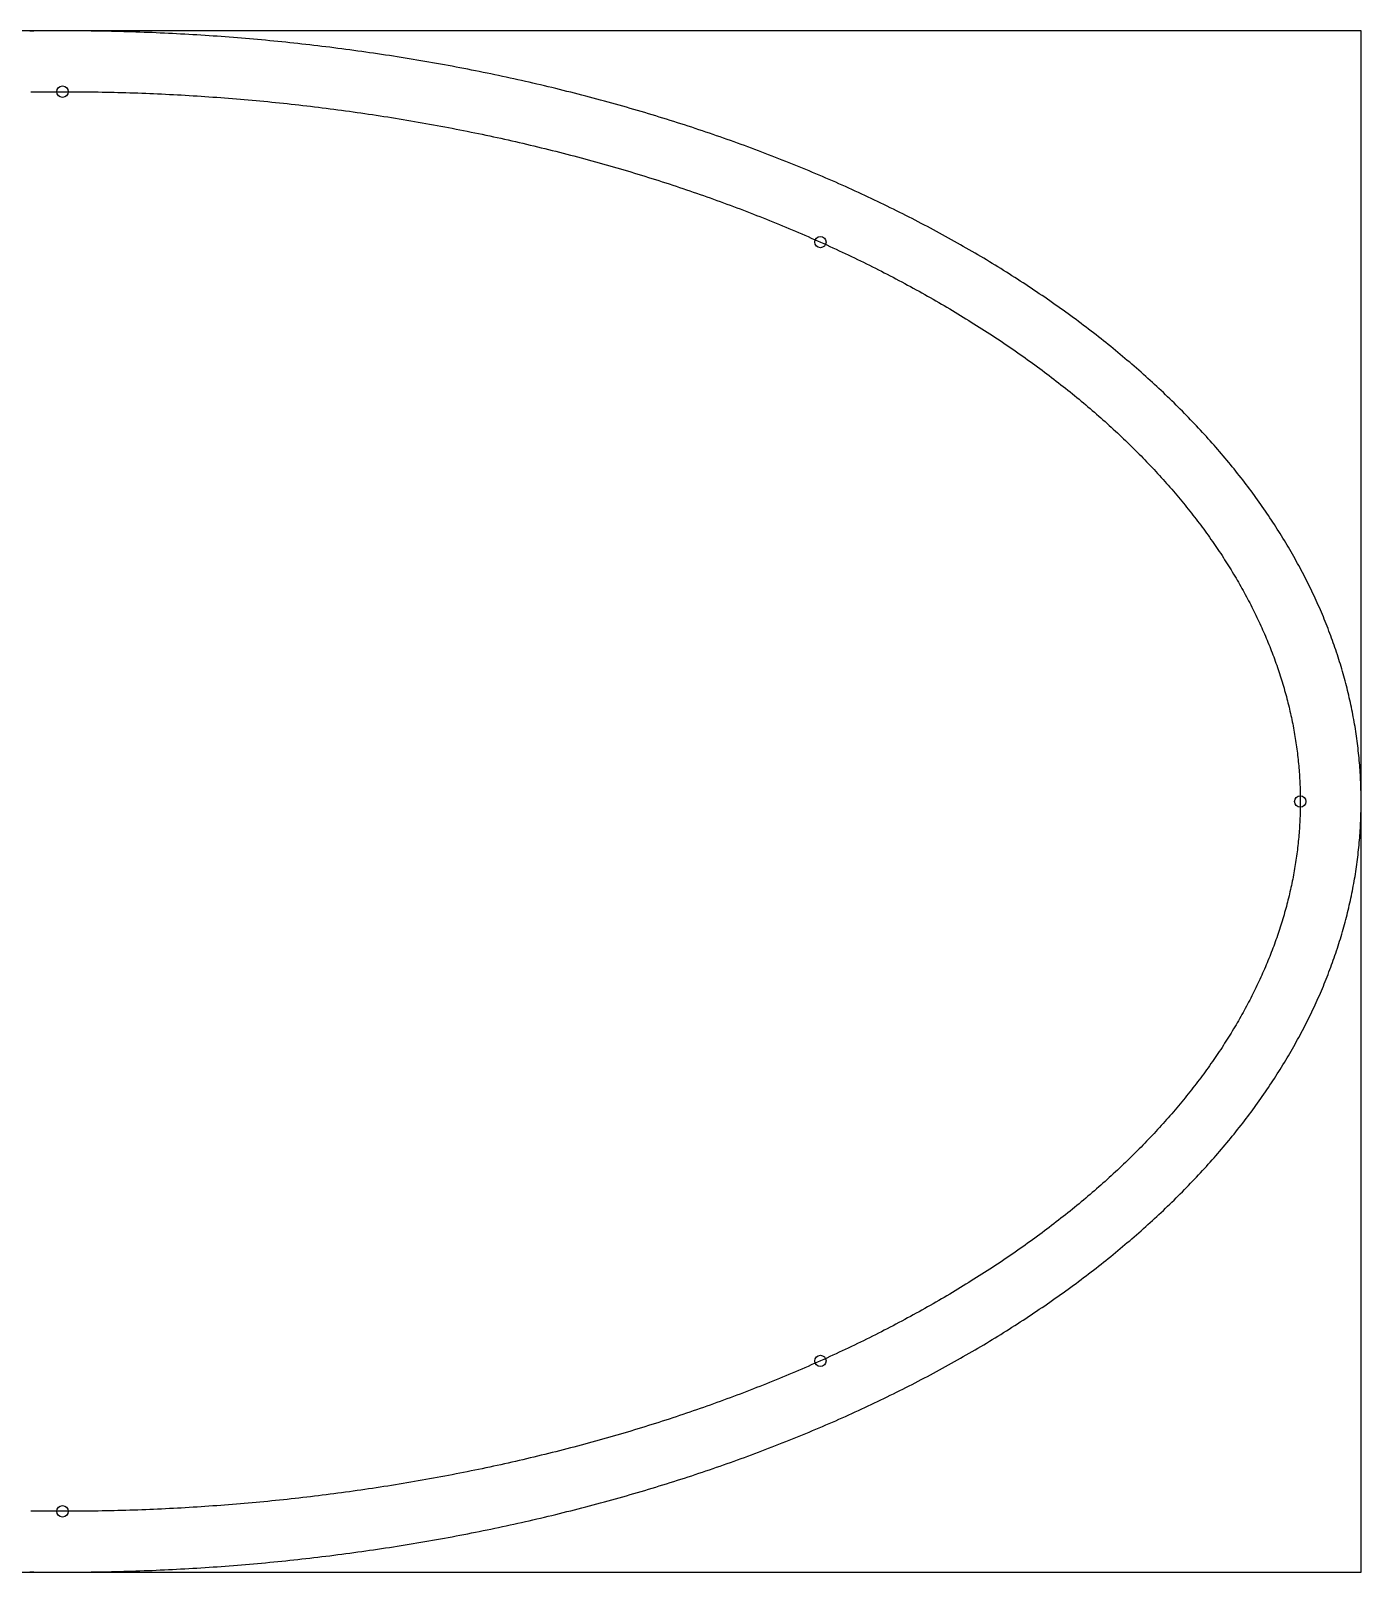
# Model space of a CAD drawing. Header units: inches. Extents: x 0 to 16, y 0 to 9.5.
# Drawn here: x 7.8 to 16, y 0 to 9.5 of the extents above; entities that cross this region are included whole.
import ezdxf

# ---------------------------------------------------------------- set-up
doc = ezdxf.new("R2010")
doc.units = ezdxf.units.IN
doc.header["$MEASUREMENT"] = 0
for name, color, linetype in [('ENGRAVE_BORDER', 3, 'Continuous'), ('REFERENCE_PLATE', 8, 'Continuous'), ('REFERENCE_SHEET', 8, 'Continuous')]:
    doc.layers.add(name, color=color, linetype=linetype)

msp = doc.modelspace()

# ---------------------------------------------------------------- linework, layer by layer
at = {"layer": 'ENGRAVE_BORDER'}
msp.add_lwpolyline([(7.8046, 9.1235), (7.829, 9.1239), (7.8534, 9.1242), (7.8778, 9.1244), (7.9023, 9.1246), (7.9267, 9.1248), (7.9511, 9.1249), (7.9756, 9.125), (8, 9.125), (8.0244, 9.125), (8.0489, 9.1249), (8.0733, 9.1248), (8.0977, 9.1246), (8.1222, 9.1244), (8.1466, 9.1242), (8.171, 9.1239), (8.1954, 9.1235), (8.2199, 9.1232), (8.2443, 9.1227), (8.2687, 9.1222), (8.2931, 9.1217), (8.3175, 9.1211), (8.3419, 9.1205), (8.3664, 9.1199), (8.3908, 9.1192), (8.4152, 9.1184), (8.4396, 9.1176), (8.4639, 9.1168), (8.4883, 9.1159), (8.5127, 9.115), (8.5371, 9.114), (8.5614, 9.113), (8.5858, 9.1119), (8.6102, 9.1108), (8.6345, 9.1096), (8.6589, 9.1084), (8.6832, 9.1071), (8.7075, 9.1059), (8.7319, 9.1045), (8.7562, 9.1031), (8.7805, 9.1017), (8.8048, 9.1002), (8.8291, 9.0987), (8.8533, 9.0971), (8.8776, 9.0955), (8.9019, 9.0938), (8.9261, 9.0921), (8.9504, 9.0904), (8.9746, 9.0886), (8.9988, 9.0868), (9.0231, 9.0849), (9.0473, 9.0829), (9.0715, 9.081), (9.0956, 9.0789), (9.1198, 9.0769), (9.144, 9.0748), (9.1681, 9.0726), (9.1922, 9.0704), (9.2164, 9.0682), (9.2405, 9.0659), (9.2646, 9.0635), (9.2887, 9.0612), (9.3127, 9.0587), (9.3368, 9.0563), (9.3608, 9.0538), (9.3849, 9.0512), (9.4089, 9.0486), (9.4329, 9.0459), (9.4568, 9.0432), (9.4808, 9.0405), (9.5048, 9.0377), (9.5287, 9.0349), (9.5526, 9.032), (9.5765, 9.0291), (9.6004, 9.0262), (9.6243, 9.0231), (9.6481, 9.0201), (9.672, 9.017), (9.6958, 9.0139), (9.7196, 9.0107), (9.7434, 9.0075), (9.7672, 9.0042), (9.7909, 9.0009), (9.8146, 8.9975), (9.8384, 8.9941), (9.862, 8.9907), (9.8857, 8.9872), (9.9094, 8.9836), (9.933, 8.9801), (9.9566, 8.9764), (9.9802, 8.9728), (10.0038, 8.9691), (10.0273, 8.9653), (10.0509, 8.9615), (10.0744, 8.9577), (10.0979, 8.9538), (10.1213, 8.9498), (10.1448, 8.9459), (10.1682, 8.9419), (10.1916, 8.9378), (10.215, 8.9337), (10.2383, 8.9295), (10.2616, 8.9254), (10.2849, 8.9211), (10.3082, 8.9168), (10.3315, 8.9125), (10.3547, 8.9082), (10.3779, 8.9038), (10.4011, 8.8993), (10.4243, 8.8948), (10.4474, 8.8903), (10.4705, 8.8857), (10.4936, 8.8811), (10.5166, 8.8764), (10.5397, 8.8717), (10.5627, 8.867), (10.5856, 8.8622), (10.6086, 8.8573), (10.6315, 8.8525), (10.6544, 8.8476), (10.6773, 8.8426), (10.7001, 8.8376), (10.7229, 8.8325), (10.7457, 8.8275), (10.7685, 8.8223), (10.7912, 8.8172), (10.8139, 8.8119), (10.8365, 8.8067), (10.8592, 8.8014), (10.8818, 8.7961), (10.9044, 8.7907), (10.9269, 8.7852), (10.9494, 8.7798), (10.9719, 8.7743), (10.9944, 8.7687), (11.0168, 8.7631), (11.0392, 8.7575), (11.0615, 8.7518), (11.0839, 8.7461), (11.1062, 8.7404), (11.1284, 8.7346), (11.1506, 8.7287), (11.1728, 8.7229), (11.195, 8.717), (11.2171, 8.711), (11.2392, 8.705), (11.2613, 8.699), (11.2833, 8.6929), (11.3053, 8.6868), (11.3273, 8.6806), (11.3492, 8.6744), (11.3711, 8.6682), (11.393, 8.6619), (11.4148, 8.6556), (11.4366, 8.6492), (11.4583, 8.6428), (11.48, 8.6363), (11.5017, 8.6299), (11.5233, 8.6233), (11.5449, 8.6168), (11.5665, 8.6102), (11.588, 8.6035), (11.6095, 8.5969), (11.631, 8.5901), (11.6524, 8.5834), (11.6738, 8.5766), (11.6951, 8.5698), (11.7164, 8.5629), (11.7377, 8.556), (11.7589, 8.549), (11.7801, 8.542), (11.8012, 8.535), (11.8223, 8.5279), (11.8434, 8.5208), (11.8644, 8.5137), (11.8854, 8.5065), (11.9063, 8.4993), (11.9272, 8.492), (11.9481, 8.4847), (11.9689, 8.4774), (11.9897, 8.47), (12.0104, 8.4626), (12.0311, 8.4551), (12.0518, 8.4476), (12.0724, 8.4401), (12.0929, 8.4326), (12.1135, 8.425), (12.1339, 8.4173), (12.1544, 8.4096), (12.1748, 8.4019), (12.1951, 8.3942), (12.2154, 8.3864), (12.2357, 8.3786), (12.2559, 8.3707), (12.2761, 8.3628), (12.2962, 8.3549), (12.3163, 8.3469), (12.3363, 8.3389), (12.3563, 8.3309), (12.3763, 8.3228), (12.3962, 8.3147), (12.4161, 8.3065), (12.4359, 8.2984), (12.4556, 8.2901), (12.4753, 8.2819), (12.495, 8.2736), (12.5146, 8.2653), (12.5342, 8.2569), (12.5537, 8.2485), (12.5732, 8.2401), (12.5927, 8.2316), (12.612, 8.2231), (12.6314, 8.2146), (12.6507, 8.206), (12.6699, 8.1974), (12.6891, 8.1887), (12.7082, 8.1801), (12.7273, 8.1714), (12.7464, 8.1626), (12.7654, 8.1538), (12.7843, 8.145), (12.8032, 8.1362), (12.8221, 8.1273), (12.8409, 8.1184), (12.8596, 8.1095), (12.8783, 8.1005), (12.8969, 8.0915), (12.9155, 8.0824), (12.9341, 8.0734), (12.9525, 8.0642), (12.971, 8.0551), (12.9894, 8.0459), (13.0077, 8.0367), (13.026, 8.0275), (13.0442, 8.0182), (13.0624, 8.0089), (13.0805, 7.9996), (13.0986, 7.9902), (13.1166, 7.9808), (13.1345, 7.9714), (13.1525, 7.9619), (13.1703, 7.9524), (13.1881, 7.9429), (13.2058, 7.9333), (13.2235, 7.9237), (13.2412, 7.9141), (13.2588, 7.9045), (13.2763, 7.8948), (13.2938, 7.8851), (13.3112, 7.8753), (13.3285, 7.8656), (13.3458, 7.8558), (13.3631, 7.8459), (13.3803, 7.8361), (13.3974, 7.8262), (13.4145, 7.8163), (13.4315, 7.8063), (13.4485, 7.7963), (13.4654, 7.7863), (13.4823, 7.7763), (13.4991, 7.7662), (13.5158, 7.7561), (13.5325, 7.746), (13.5491, 7.7358), (13.5657, 7.7256), (13.5822, 7.7154), (13.5986, 7.7052), (13.615, 7.6949), (13.6313, 7.6846), (13.6476, 7.6743), (13.6638, 7.664), (13.68, 7.6536), (13.6961, 7.6432), (13.7121, 7.6328), (13.7281, 7.6223), (13.744, 7.6118), (13.7599, 7.6013), (13.7757, 7.5908), (13.7914, 7.5802), (13.8071, 7.5696), (13.8227, 7.559), (13.8383, 7.5483), (13.8538, 7.5377), (13.8692, 7.527), (13.8846, 7.5163), (13.8999, 7.5055), (13.9151, 7.4947), (13.9303, 7.4839), (13.9454, 7.4731), (13.9605, 7.4623), (13.9755, 7.4514), (13.9905, 7.4405), (14.0053, 7.4296), (14.0202, 7.4186), (14.0349, 7.4077), (14.0496, 7.3967), (14.0642, 7.3856), (14.0788, 7.3746), (14.0933, 7.3635), (14.1077, 7.3524), (14.1221, 7.3413), (14.1364, 7.3302), (14.1507, 7.319), (14.1649, 7.3079), (14.179, 7.2967), (14.193, 7.2854), (14.207, 7.2742), (14.221, 7.2629), (14.2348, 7.2516), (14.2486, 7.2403), (14.2624, 7.229), (14.276, 7.2176), (14.2897, 7.2062), (14.3032, 7.1948), (14.3167, 7.1834), (14.3301, 7.172), (14.3434, 7.1605), (14.3567, 7.149), (14.3699, 7.1375), (14.3831, 7.126), (14.3961, 7.1144), (14.4092, 7.1029), (14.4221, 7.0913), (14.435, 7.0797), (14.4478, 7.068), (14.4606, 7.0564), (14.4733, 7.0447), (14.4859, 7.033), (14.4984, 7.0213), (14.5109, 7.0096), (14.5233, 6.9979), (14.5357, 6.9861), (14.548, 6.9743), (14.5602, 6.9625), (14.5723, 6.9507), (14.5844, 6.9389), (14.5964, 6.9271), (14.6084, 6.9152), (14.6202, 6.9033), (14.6321, 6.8914), (14.6438, 6.8795), (14.6555, 6.8676), (14.6671, 6.8556), (14.6786, 6.8436), (14.6901, 6.8317), (14.7015, 6.8197), (14.7128, 6.8076), (14.7241, 6.7956), (14.7353, 6.7836), (14.7464, 6.7715), (14.7575, 6.7594), (14.7685, 6.7473), (14.7794, 6.7352), (14.7902, 6.7231), (14.801, 6.7109), (14.8117, 6.6988), (14.8224, 6.6866), (14.833, 6.6744), (14.8435, 6.6622), (14.8539, 6.65), (14.8643, 6.6378), (14.8746, 6.6256), (14.8848, 6.6133), (14.895, 6.6011), (14.9051, 6.5888), (14.9151, 6.5765), (14.925, 6.5642), (14.9349, 6.5519), (14.9447, 6.5395), (14.9545, 6.5272), (14.9641, 6.5148), (14.9737, 6.5025), (14.9833, 6.4901), (14.9927, 6.4777), (15.0021, 6.4653), (15.0114, 6.4529), (15.0207, 6.4405), (15.0299, 6.428), (15.039, 6.4156), (15.048, 6.4031), (15.057, 6.3907), (15.0659, 6.3782), (15.0747, 6.3657), (15.0835, 6.3532), (15.0922, 6.3407), (15.1008, 6.3282), (15.1093, 6.3156), (15.1178, 6.3031), (15.1262, 6.2905), (15.1346, 6.278), (15.1428, 6.2654), (15.151, 6.2528), (15.1591, 6.2403), (15.1672, 6.2277), (15.1752, 6.2151), (15.1831, 6.2025), (15.1909, 6.1898), (15.1987, 6.1772), (15.2064, 6.1646), (15.214, 6.1519), (15.2216, 6.1393), (15.2291, 6.1266), (15.2365, 6.114), (15.2438, 6.1013), (15.2511, 6.0886), (15.2583, 6.0759), (15.2654, 6.0632), (15.2725, 6.0505), (15.2795, 6.0378), (15.2864, 6.0251), (15.2933, 6.0124), (15.3, 5.9996), (15.3067, 5.9869), (15.3134, 5.9742), (15.3199, 5.9614), (15.3264, 5.9487), (15.3329, 5.9359), (15.3392, 5.9232), (15.3455, 5.9104), (15.3517, 5.8976), (15.3579, 5.8848), (15.3639, 5.8721), (15.3699, 5.8593), (15.3759, 5.8465), (15.3817, 5.8337), (15.3875, 5.8209), (15.3932, 5.8081), (15.3989, 5.7953), (15.4045, 5.7824), (15.41, 5.7696), (15.4154, 5.7568), (15.4208, 5.744), (15.4261, 5.7311), (15.4313, 5.7183), (15.4365, 5.7055), (15.4415, 5.6926), (15.4466, 5.6798), (15.4515, 5.6669), (15.4564, 5.6541), (15.4612, 5.6412), (15.4659, 5.6283), (15.4706, 5.6155), (15.4752, 5.6026), (15.4797, 5.5897), (15.4842, 5.5769), (15.4885, 5.564), (15.4929, 5.5511), (15.4971, 5.5382), (15.5013, 5.5254), (15.5054, 5.5125), (15.5094, 5.4996), (15.5134, 5.4867), (15.5173, 5.4738), (15.5211, 5.4609), (15.5248, 5.448), (15.5285, 5.4351), (15.5322, 5.4222), (15.5357, 5.4093), (15.5392, 5.3964), (15.5426, 5.3835), (15.5459, 5.3706), (15.5492, 5.3577), (15.5524, 5.3448), (15.5555, 5.3319), (15.5586, 5.319), (15.5616, 5.306), (15.5645, 5.2931), (15.5673, 5.2802), (15.5701, 5.2673), (15.5728, 5.2544), (15.5755, 5.2415), (15.5781, 5.2285), (15.5806, 5.2156), (15.583, 5.2027), (15.5854, 5.1898), (15.5877, 5.1768), (15.5899, 5.1639), (15.5921, 5.151), (15.5942, 5.1381), (15.5962, 5.1251), (15.5981, 5.1122), (15.6, 5.0993), (15.6018, 5.0863), (15.6036, 5.0734), (15.6053, 5.0605), (15.6069, 5.0475), (15.6084, 5.0346), (15.6099, 5.0217), (15.6113, 5.0087), (15.6126, 4.9958), (15.6139, 4.9829), (15.6151, 4.9699), (15.6162, 4.957), (15.6173, 4.9441), (15.6183, 4.9311), (15.6192, 4.9182), (15.6201, 4.9053), (15.6209, 4.8923), (15.6216, 4.8794), (15.6222, 4.8664), (15.6228, 4.8535), (15.6233, 4.8406), (15.6238, 4.8276), (15.6241, 4.8147), (15.6245, 4.8018), (15.6247, 4.7888), (15.6249, 4.7759), (15.625, 4.7629), (15.625, 4.75), (15.625, 4.7371), (15.6249, 4.7241), (15.6247, 4.7112), (15.6245, 4.6982), (15.6241, 4.6853), (15.6238, 4.6724), (15.6233, 4.6594), (15.6228, 4.6465), (15.6222, 4.6336), (15.6216, 4.6206), (15.6209, 4.6077), (15.6201, 4.5947), (15.6192, 4.5818), (15.6183, 4.5689), (15.6173, 4.5559), (15.6162, 4.543), (15.6151, 4.5301), (15.6139, 4.5171), (15.6126, 4.5042), (15.6113, 4.4913), (15.6099, 4.4783), (15.6084, 4.4654), (15.6069, 4.4525), (15.6053, 4.4395), (15.6036, 4.4266), (15.6018, 4.4137), (15.6, 4.4007), (15.5981, 4.3878), (15.5962, 4.3749), (15.5942, 4.3619), (15.5921, 4.349), (15.5899, 4.3361), (15.5877, 4.3232), (15.5854, 4.3102), (15.583, 4.2973), (15.5806, 4.2844), (15.5781, 4.2715), (15.5755, 4.2585), (15.5728, 4.2456), (15.5701, 4.2327), (15.5673, 4.2198), (15.5645, 4.2069), (15.5616, 4.194), (15.5586, 4.181), (15.5555, 4.1681), (15.5524, 4.1552), (15.5492, 4.1423), (15.5459, 4.1294), (15.5426, 4.1165), (15.5392, 4.1036), (15.5357, 4.0907), (15.5322, 4.0778), (15.5285, 4.0649), (15.5248, 4.052), (15.5211, 4.0391), (15.5173, 4.0262), (15.5134, 4.0133), (15.5094, 4.0004), (15.5054, 3.9875), (15.5013, 3.9746), (15.4971, 3.9618), (15.4929, 3.9489), (15.4885, 3.936), (15.4842, 3.9231), (15.4797, 3.9103), (15.4752, 3.8974), (15.4706, 3.8845), (15.4659, 3.8717), (15.4612, 3.8588), (15.4564, 3.8459), (15.4515, 3.8331), (15.4466, 3.8202), (15.4415, 3.8074), (15.4365, 3.7945), (15.4313, 3.7817), (15.4261, 3.7689), (15.4208, 3.756), (15.4154, 3.7432), (15.41, 3.7304), (15.4045, 3.7176), (15.3989, 3.7047), (15.3932, 3.6919), (15.3875, 3.6791), (15.3817, 3.6663), (15.3759, 3.6535), (15.3699, 3.6407), (15.3639, 3.6279), (15.3579, 3.6152), (15.3517, 3.6024), (15.3455, 3.5896), (15.3392, 3.5768), (15.3329, 3.5641), (15.3264, 3.5513), (15.3199, 3.5386), (15.3134, 3.5258), (15.3067, 3.5131), (15.3, 3.5004), (15.2933, 3.4876), (15.2864, 3.4749), (15.2795, 3.4622), (15.2725, 3.4495), (15.2654, 3.4368), (15.2583, 3.4241), (15.2511, 3.4114), (15.2438, 3.3987), (15.2365, 3.386), (15.2291, 3.3734), (15.2216, 3.3607), (15.214, 3.3481), (15.2064, 3.3354), (15.1987, 3.3228), (15.1909, 3.3102), (15.1831, 3.2975), (15.1752, 3.2849), (15.1672, 3.2723), (15.1591, 3.2597), (15.151, 3.2472), (15.1428, 3.2346), (15.1346, 3.222), (15.1262, 3.2095), (15.1178, 3.1969), (15.1093, 3.1844), (15.1008, 3.1718), (15.0922, 3.1593), (15.0835, 3.1468), (15.0747, 3.1343), (15.0659, 3.1218), (15.057, 3.1093), (15.048, 3.0969), (15.039, 3.0844), (15.0299, 3.072), (15.0207, 3.0595), (15.0114, 3.0471), (15.0021, 3.0347), (14.9927, 3.0223), (14.9833, 3.0099), (14.9737, 2.9975), (14.9641, 2.9852), (14.9545, 2.9728), (14.9447, 2.9605), (14.9349, 2.9481), (14.925, 2.9358), (14.9151, 2.9235), (14.9051, 2.9112), (14.895, 2.8989), (14.8848, 2.8867), (14.8746, 2.8744), (14.8643, 2.8622), (14.8539, 2.85), (14.8435, 2.8378), (14.833, 2.8256), (14.8224, 2.8134), (14.8117, 2.8012), (14.801, 2.7891), (14.7902, 2.7769), (14.7794, 2.7648), (14.7685, 2.7527), (14.7575, 2.7406), (14.7464, 2.7285), (14.7353, 2.7164), (14.7241, 2.7044), (14.7128, 2.6924), (14.7015, 2.6803), (14.6901, 2.6683), (14.6786, 2.6564), (14.6671, 2.6444), (14.6555, 2.6324), (14.6438, 2.6205), (14.6321, 2.6086), (14.6202, 2.5967), (14.6084, 2.5848), (14.5964, 2.5729), (14.5844, 2.5611), (14.5723, 2.5493), (14.5602, 2.5375), (14.548, 2.5257), (14.5357, 2.5139), (14.5233, 2.5021), (14.5109, 2.4904), (14.4984, 2.4787), (14.4859, 2.467), (14.4733, 2.4553), (14.4606, 2.4436), (14.4478, 2.432), (14.435, 2.4203), (14.4221, 2.4087), (14.4092, 2.3971), (14.3961, 2.3856), (14.3831, 2.374), (14.3699, 2.3625), (14.3567, 2.351), (14.3434, 2.3395), (14.3301, 2.328), (14.3167, 2.3166), (14.3032, 2.3052), (14.2897, 2.2938), (14.276, 2.2824), (14.2624, 2.271), (14.2486, 2.2597), (14.2348, 2.2484), (14.221, 2.2371), (14.207, 2.2258), (14.193, 2.2146), (14.179, 2.2033), (14.1649, 2.1921), (14.1507, 2.181), (14.1364, 2.1698), (14.1221, 2.1587), (14.1077, 2.1476), (14.0933, 2.1365), (14.0788, 2.1254), (14.0642, 2.1144), (14.0496, 2.1033), (14.0349, 2.0923), (14.0202, 2.0814), (14.0053, 2.0704), (13.9905, 2.0595), (13.9755, 2.0486), (13.9605, 2.0377), (13.9454, 2.0269), (13.9303, 2.0161), (13.9151, 2.0053), (13.8999, 1.9945), (13.8846, 1.9837), (13.8692, 1.973), (13.8538, 1.9623), (13.8383, 1.9517), (13.8227, 1.941), (13.8071, 1.9304), (13.7914, 1.9198), (13.7757, 1.9092), (13.7599, 1.8987), (13.744, 1.8882), (13.7281, 1.8777), (13.7121, 1.8672), (13.6961, 1.8568), (13.68, 1.8464), (13.6638, 1.836), (13.6476, 1.8257), (13.6313, 1.8154), (13.615, 1.8051), (13.5986, 1.7948), (13.5822, 1.7846), (13.5657, 1.7744), (13.5491, 1.7642), (13.5325, 1.754), (13.5158, 1.7439), (13.4991, 1.7338), (13.4823, 1.7237), (13.4654, 1.7137), (13.4485, 1.7037), (13.4315, 1.6937), (13.4145, 1.6837), (13.3974, 1.6738), (13.3803, 1.6639), (13.3631, 1.6541), (13.3458, 1.6442), (13.3285, 1.6344), (13.3112, 1.6247), (13.2938, 1.6149), (13.2763, 1.6052), (13.2588, 1.5955), (13.2412, 1.5859), (13.2235, 1.5763), (13.2058, 1.5667), (13.1881, 1.5571), (13.1703, 1.5476), (13.1525, 1.5381), (13.1345, 1.5286), (13.1166, 1.5192), (13.0986, 1.5098), (13.0805, 1.5004), (13.0624, 1.4911), (13.0442, 1.4818), (13.026, 1.4725), (13.0077, 1.4633), (12.9894, 1.4541), (12.971, 1.4449), (12.9525, 1.4358), (12.9341, 1.4266), (12.9155, 1.4176), (12.8969, 1.4085), (12.8783, 1.3995), (12.8596, 1.3905), (12.8409, 1.3816), (12.8221, 1.3727), (12.8032, 1.3638), (12.7843, 1.355), (12.7654, 1.3462), (12.7464, 1.3374), (12.7273, 1.3286), (12.7082, 1.3199), (12.6891, 1.3113), (12.6699, 1.3026), (12.6507, 1.294), (12.6314, 1.2854), (12.612, 1.2769), (12.5927, 1.2684), (12.5732, 1.2599), (12.5537, 1.2515), (12.5342, 1.2431), (12.5146, 1.2347), (12.495, 1.2264), (12.4753, 1.2181), (12.4556, 1.2099), (12.4359, 1.2016), (12.4161, 1.1935), (12.3962, 1.1853), (12.3763, 1.1772), (12.3563, 1.1691), (12.3363, 1.1611), (12.3163, 1.1531), (12.2962, 1.1451), (12.2761, 1.1372), (12.2559, 1.1293), (12.2357, 1.1214), (12.2154, 1.1136), (12.1951, 1.1058), (12.1748, 1.0981), (12.1544, 1.0904), (12.1339, 1.0827), (12.1135, 1.075), (12.0929, 1.0674), (12.0724, 1.0599), (12.0518, 1.0524), (12.0311, 1.0449), (12.0104, 1.0374), (11.9897, 1.03), (11.9689, 1.0226), (11.9481, 1.0153), (11.9272, 1.008), (11.9063, 1.0007), (11.8854, 0.9935), (11.8644, 0.9863), (11.8434, 0.9792), (11.8223, 0.9721), (11.8012, 0.965), (11.7801, 0.958), (11.7589, 0.951), (11.7377, 0.944), (11.7164, 0.9371), (11.6951, 0.9302), (11.6738, 0.9234), (11.6524, 0.9166), (11.631, 0.9099), (11.6095, 0.9031), (11.588, 0.8965), (11.5665, 0.8898), (11.5449, 0.8832), (11.5233, 0.8767), (11.5017, 0.8701), (11.48, 0.8637), (11.4583, 0.8572), (11.4366, 0.8508), (11.4148, 0.8444), (11.393, 0.8381), (11.3711, 0.8318), (11.3492, 0.8256), (11.3273, 0.8194), (11.3053, 0.8132), (11.2833, 0.8071), (11.2613, 0.801), (11.2392, 0.795), (11.2171, 0.789), (11.195, 0.783), (11.1728, 0.7771), (11.1506, 0.7713), (11.1284, 0.7654), (11.1062, 0.7596), (11.0839, 0.7539), (11.0615, 0.7482), (11.0392, 0.7425), (11.0168, 0.7369), (10.9944, 0.7313), (10.9719, 0.7257), (10.9494, 0.7202), (10.9269, 0.7148), (10.9044, 0.7093), (10.8818, 0.7039), (10.8592, 0.6986), (10.8365, 0.6933), (10.8139, 0.6881), (10.7912, 0.6828), (10.7685, 0.6777), (10.7457, 0.6725), (10.7229, 0.6675), (10.7001, 0.6624), (10.6773, 0.6574), (10.6544, 0.6524), (10.6315, 0.6475), (10.6086, 0.6427), (10.5856, 0.6378), (10.5627, 0.633), (10.5397, 0.6283), (10.5166, 0.6236), (10.4936, 0.6189), (10.4705, 0.6143), (10.4474, 0.6097), (10.4243, 0.6052), (10.4011, 0.6007), (10.3779, 0.5962), (10.3547, 0.5918), (10.3315, 0.5875), (10.3082, 0.5832), (10.2849, 0.5789), (10.2616, 0.5746), (10.2383, 0.5705), (10.215, 0.5663), (10.1916, 0.5622), (10.1682, 0.5581), (10.1448, 0.5541), (10.1213, 0.5502), (10.0979, 0.5462), (10.0744, 0.5423), (10.0509, 0.5385), (10.0273, 0.5347), (10.0038, 0.5309), (9.9802, 0.5272), (9.9566, 0.5236), (9.933, 0.5199), (9.9094, 0.5164), (9.8857, 0.5128), (9.862, 0.5093), (9.8384, 0.5059), (9.8146, 0.5025), (9.7909, 0.4991), (9.7672, 0.4958), (9.7434, 0.4925), (9.7196, 0.4893), (9.6958, 0.4861), (9.672, 0.483), (9.6481, 0.4799), (9.6243, 0.4769), (9.6004, 0.4738), (9.5765, 0.4709), (9.5526, 0.468), (9.5287, 0.4651), (9.5048, 0.4623), (9.4808, 0.4595), (9.4568, 0.4568), (9.4329, 0.4541), (9.4089, 0.4514), (9.3849, 0.4488), (9.3608, 0.4462), (9.3368, 0.4437), (9.3127, 0.4413), (9.2887, 0.4388), (9.2646, 0.4365), (9.2405, 0.4341), (9.2164, 0.4318), (9.1922, 0.4296), (9.1681, 0.4274), (9.144, 0.4252), (9.1198, 0.4231), (9.0956, 0.4211), (9.0715, 0.419), (9.0473, 0.4171), (9.0231, 0.4151), (8.9988, 0.4132), (8.9746, 0.4114), (8.9504, 0.4096), (8.9261, 0.4079), (8.9019, 0.4062), (8.8776, 0.4045), (8.8533, 0.4029), (8.8291, 0.4013), (8.8048, 0.3998), (8.7805, 0.3983), (8.7562, 0.3969), (8.7319, 0.3955), (8.7075, 0.3941), (8.6832, 0.3929), (8.6589, 0.3916), (8.6345, 0.3904), (8.6102, 0.3892), (8.5858, 0.3881), (8.5614, 0.387), (8.5371, 0.386), (8.5127, 0.385), (8.4883, 0.3841), (8.4639, 0.3832), (8.4396, 0.3824), (8.4152, 0.3816), (8.3908, 0.3808), (8.3664, 0.3801), (8.3419, 0.3795), (8.3175, 0.3789), (8.2931, 0.3783), (8.2687, 0.3778), (8.2443, 0.3773), (8.2199, 0.3768), (8.1954, 0.3765), (8.171, 0.3761), (8.1466, 0.3758), (8.1222, 0.3756), (8.0977, 0.3754), (8.0733, 0.3752), (8.0489, 0.3751), (8.0244, 0.375), (8, 0.375), (7.9756, 0.375), (7.9511, 0.3751), (7.9267, 0.3752), (7.9023, 0.3754), (7.8778, 0.3756), (7.8534, 0.3758), (7.829, 0.3761), (7.8046, 0.3765)], dxfattribs=at)
at = {"layer": 'REFERENCE_PLATE'}
msp.add_lwpolyline([(7.799, 0.0015), (7.8241, 0.0011), (7.8492, 0.0008), (7.8743, 0.0006), (7.8995, 0.0004), (7.9246, 0.0002), (7.9497, 0.0001), (7.9749, 0), (8, 0), (8.0251, 0), (8.0503, 0.0001), (8.0754, 0.0002), (8.1005, 0.0004), (8.1257, 0.0006), (8.1508, 0.0008), (8.1759, 0.0011), (8.201, 0.0015), (8.2262, 0.0019), (8.2513, 0.0023), (8.2764, 0.0028), (8.3015, 0.0034), (8.3266, 0.004), (8.3517, 0.0046), (8.3769, 0.0053), (8.402, 0.006), (8.4271, 0.0068), (8.4521, 0.0076), (8.4772, 0.0085), (8.5023, 0.0094), (8.5274, 0.0103), (8.5525, 0.0113), (8.5776, 0.0124), (8.6026, 0.0135), (8.6277, 0.0146), (8.6527, 0.0158), (8.6778, 0.0171), (8.7028, 0.0184), (8.7278, 0.0197), (8.7529, 0.0211), (8.7779, 0.0225), (8.8029, 0.024), (8.8279, 0.0255), (8.8529, 0.0271), (8.8779, 0.0287), (8.9029, 0.0303), (8.9278, 0.0321), (8.9528, 0.0338), (8.9777, 0.0356), (9.0027, 0.0375), (9.0276, 0.0393), (9.0525, 0.0413), (9.0774, 0.0433), (9.1023, 0.0453), (9.1272, 0.0474), (9.1521, 0.0495), (9.177, 0.0517), (9.2018, 0.0539), (9.2266, 0.0562), (9.2515, 0.0585), (9.2763, 0.0608), (9.3011, 0.0632), (9.3259, 0.0657), (9.3507, 0.0682), (9.3754, 0.0707), (9.4002, 0.0733), (9.4249, 0.076), (9.4496, 0.0786), (9.4744, 0.0814), (9.4991, 0.0841), (9.5237, 0.087), (9.5484, 0.0898), (9.573, 0.0927), (9.5977, 0.0957), (9.6223, 0.0987), (9.6469, 0.1017), (9.6715, 0.1048), (9.6961, 0.108), (9.7206, 0.1112), (9.7451, 0.1144), (9.7697, 0.1177), (9.7942, 0.121), (9.8186, 0.1244), (9.8431, 0.1278), (9.8676, 0.1312), (9.892, 0.1347), (9.9164, 0.1383), (9.9408, 0.1419), (9.9652, 0.1455), (9.9895, 0.1492), (10.0139, 0.153), (10.0382, 0.1567), (10.0625, 0.1606), (10.0867, 0.1644), (10.111, 0.1684), (10.1352, 0.1723), (10.1594, 0.1763), (10.1836, 0.1804), (10.2078, 0.1845), (10.2319, 0.1886), (10.2561, 0.1928), (10.2802, 0.197), (10.3042, 0.2013), (10.3283, 0.2056), (10.3523, 0.21), (10.3763, 0.2144), (10.4003, 0.2188), (10.4243, 0.2233), (10.4482, 0.2279), (10.4721, 0.2325), (10.496, 0.2371), (10.5199, 0.2418), (10.5437, 0.2465), (10.5675, 0.2513), (10.5913, 0.2561), (10.6151, 0.261), (10.6388, 0.2659), (10.6626, 0.2708), (10.6862, 0.2758), (10.7099, 0.2808), (10.7335, 0.2859), (10.7571, 0.291), (10.7807, 0.2962), (10.8043, 0.3014), (10.8278, 0.3066), (10.8513, 0.3119), (10.8748, 0.3173), (10.8982, 0.3227), (10.9216, 0.3281), (10.945, 0.3336), (10.9683, 0.3391), (10.9917, 0.3446), (11.015, 0.3502), (11.0382, 0.3559), (11.0615, 0.3616), (11.0847, 0.3673), (11.1078, 0.3731), (11.131, 0.3789), (11.1541, 0.3848), (11.1772, 0.3907), (11.2002, 0.3966), (11.2233, 0.4026), (11.2462, 0.4086), (11.2692, 0.4147), (11.2921, 0.4208), (11.315, 0.427), (11.3379, 0.4332), (11.3607, 0.4394), (11.3835, 0.4457), (11.4062, 0.4521), (11.429, 0.4584), (11.4516, 0.4649), (11.4743, 0.4713), (11.4969, 0.4778), (11.5195, 0.4844), (11.5421, 0.491), (11.5646, 0.4976), (11.5871, 0.5043), (11.6095, 0.511), (11.6319, 0.5177), (11.6543, 0.5245), (11.6766, 0.5314), (11.6989, 0.5382), (11.7212, 0.5452), (11.7434, 0.5521), (11.7656, 0.5591), (11.7878, 0.5662), (11.8099, 0.5732), (11.832, 0.5804), (11.854, 0.5875), (11.876, 0.5948), (11.898, 0.602), (11.9199, 0.6093), (11.9418, 0.6166), (11.9637, 0.624), (11.9855, 0.6314), (12.0073, 0.6389), (12.029, 0.6464), (12.0507, 0.6539), (12.0723, 0.6615), (12.0939, 0.6691), (12.1155, 0.6767), (12.137, 0.6844), (12.1585, 0.6922), (12.18, 0.7), (12.2014, 0.7078), (12.2228, 0.7156), (12.2441, 0.7235), (12.2654, 0.7315), (12.2866, 0.7394), (12.3078, 0.7475), (12.329, 0.7555), (12.3501, 0.7636), (12.3712, 0.7717), (12.3922, 0.7799), (12.4132, 0.7881), (12.4341, 0.7964), (12.455, 0.8047), (12.4759, 0.813), (12.4967, 0.8214), (12.5174, 0.8298), (12.5382, 0.8382), (12.5588, 0.8467), (12.5795, 0.8552), (12.6, 0.8638), (12.6206, 0.8724), (12.6411, 0.881), (12.6615, 0.8897), (12.6819, 0.8984), (12.7023, 0.9072), (12.7226, 0.916), (12.7429, 0.9248), (12.7631, 0.9337), (12.7832, 0.9426), (12.8034, 0.9515), (12.8234, 0.9605), (12.8435, 0.9695), (12.8634, 0.9785), (12.8834, 0.9876), (12.9033, 0.9968), (12.9231, 1.0059), (12.9429, 1.0151), (12.9626, 1.0244), (12.9823, 1.0336), (13.0019, 1.043), (13.0215, 1.0523), (13.0411, 1.0617), (13.0606, 1.0711), (13.08, 1.0806), (13.0994, 1.0901), (13.1187, 1.0996), (13.138, 1.1092), (13.1573, 1.1188), (13.1764, 1.1284), (13.1956, 1.1381), (13.2147, 1.1478), (13.2337, 1.1575), (13.2527, 1.1673), (13.2716, 1.1771), (13.2905, 1.187), (13.3093, 1.1969), (13.3281, 1.2068), (13.3468, 1.2167), (13.3655, 1.2267), (13.3841, 1.2368), (13.4027, 1.2468), (13.4212, 1.2569), (13.4396, 1.267), (13.458, 1.2772), (13.4764, 1.2874), (13.4947, 1.2976), (13.5129, 1.3079), (13.5311, 1.3182), (13.5492, 1.3285), (13.5673, 1.3389), (13.5853, 1.3493), (13.6033, 1.3597), (13.6212, 1.3702), (13.6391, 1.3807), (13.6569, 1.3912), (13.6746, 1.4018), (13.6923, 1.4124), (13.7099, 1.423), (13.7275, 1.4337), (13.745, 1.4444), (13.7625, 1.4551), (13.7799, 1.4659), (13.7972, 1.4767), (13.8145, 1.4875), (13.8317, 1.4984), (13.8489, 1.5093), (13.866, 1.5202), (13.8831, 1.5312), (13.9001, 1.5422), (13.917, 1.5532), (13.9339, 1.5642), (13.9508, 1.5753), (13.9675, 1.5864), (13.9842, 1.5976), (14.0009, 1.6088), (14.0175, 1.62), (14.034, 1.6312), (14.0505, 1.6425), (14.0669, 1.6538), (14.0832, 1.6651), (14.0995, 1.6765), (14.1158, 1.6879), (14.1319, 1.6993), (14.1481, 1.7108), (14.1641, 1.7222), (14.1801, 1.7337), (14.196, 1.7453), (14.2119, 1.7569), (14.2277, 1.7685), (14.2434, 1.7801), (14.2591, 1.7918), (14.2747, 1.8034), (14.2903, 1.8152), (14.3058, 1.8269), (14.3212, 1.8387), (14.3366, 1.8505), (14.3519, 1.8623), (14.3672, 1.8742), (14.3824, 1.8861), (14.3975, 1.898), (14.4125, 1.91), (14.4275, 1.9219), (14.4425, 1.9339), (14.4573, 1.946), (14.4721, 1.958), (14.4869, 1.9701), (14.5016, 1.9822), (14.5162, 1.9944), (14.5307, 2.0065), (14.5452, 2.0187), (14.5596, 2.0309), (14.574, 2.0432), (14.5883, 2.0555), (14.6025, 2.0678), (14.6166, 2.0801), (14.6307, 2.0925), (14.6448, 2.1048), (14.6587, 2.1172), (14.6726, 2.1297), (14.6865, 2.1421), (14.7002, 2.1546), (14.7139, 2.1671), (14.7276, 2.1797), (14.7411, 2.1922), (14.7546, 2.2048), (14.7681, 2.2174), (14.7814, 2.2301), (14.7947, 2.2427), (14.808, 2.2554), (14.8211, 2.2681), (14.8342, 2.2809), (14.8473, 2.2936), (14.8602, 2.3064), (14.8731, 2.3192), (14.8859, 2.3321), (14.8987, 2.3449), (14.9114, 2.3578), (14.924, 2.3707), (14.9366, 2.3836), (14.9491, 2.3966), (14.9615, 2.4095), (14.9738, 2.4225), (14.9861, 2.4356), (14.9983, 2.4486), (15.0105, 2.4617), (15.0225, 2.4748), (15.0345, 2.4879), (15.0465, 2.501), (15.0583, 2.5142), (15.0701, 2.5273), (15.0819, 2.5405), (15.0935, 2.5538), (15.1051, 2.567), (15.1166, 2.5803), (15.1281, 2.5935), (15.1394, 2.6069), (15.1507, 2.6202), (15.162, 2.6335), (15.1731, 2.6469), (15.1842, 2.6603), (15.1952, 2.6737), (15.2062, 2.6871), (15.2171, 2.7006), (15.2279, 2.7141), (15.2386, 2.7275), (15.2493, 2.7411), (15.2599, 2.7546), (15.2704, 2.7681), (15.2808, 2.7817), (15.2912, 2.7953), (15.3015, 2.8089), (15.3118, 2.8225), (15.3219, 2.8362), (15.332, 2.8499), (15.342, 2.8635), (15.352, 2.8773), (15.3619, 2.891), (15.3717, 2.9047), (15.3814, 2.9185), (15.391, 2.9323), (15.4006, 2.946), (15.4101, 2.9599), (15.4196, 2.9737), (15.4289, 2.9875), (15.4382, 3.0014), (15.4474, 3.0153), (15.4566, 3.0292), (15.4656, 3.0431), (15.4746, 3.057), (15.4836, 3.071), (15.4924, 3.085), (15.5012, 3.0989), (15.5099, 3.1129), (15.5185, 3.127), (15.527, 3.141), (15.5355, 3.155), (15.5439, 3.1691), (15.5523, 3.1832), (15.5605, 3.1973), (15.5687, 3.2114), (15.5768, 3.2255), (15.5848, 3.2397), (15.5928, 3.2538), (15.6006, 3.268), (15.6085, 3.2822), (15.6162, 3.2964), (15.6238, 3.3106), (15.6314, 3.3248), (15.6389, 3.3391), (15.6463, 3.3533), (15.6537, 3.3676), (15.661, 3.3819), (15.6682, 3.3962), (15.6753, 3.4105), (15.6823, 3.4248), (15.6893, 3.4391), (15.6962, 3.4535), (15.703, 3.4678), (15.7098, 3.4822), (15.7165, 3.4966), (15.7231, 3.511), (15.7296, 3.5254), (15.736, 3.5398), (15.7424, 3.5543), (15.7487, 3.5687), (15.7549, 3.5832), (15.761, 3.5977), (15.7671, 3.6121), (15.7731, 3.6266), (15.779, 3.6411), (15.7848, 3.6557), (15.7905, 3.6702), (15.7962, 3.6847), (15.8018, 3.6993), (15.8073, 3.7138), (15.8128, 3.7284), (15.8181, 3.743), (15.8234, 3.7576), (15.8286, 3.7722), (15.8338, 3.7868), (15.8388, 3.8014), (15.8438, 3.816), (15.8487, 3.8306), (15.8535, 3.8453), (15.8583, 3.8599), (15.863, 3.8746), (15.8676, 3.8893), (15.8721, 3.904), (15.8765, 3.9186), (15.8809, 3.9333), (15.8852, 3.948), (15.8894, 3.9628), (15.8935, 3.9775), (15.8975, 3.9922), (15.9015, 4.0069), (15.9054, 4.0217), (15.9092, 4.0364), (15.913, 4.0512), (15.9166, 4.0659), (15.9202, 4.0807), (15.9237, 4.0955), (15.9271, 4.1103), (15.9305, 4.1251), (15.9337, 4.1399), (15.9369, 4.1547), (15.94, 4.1695), (15.9431, 4.1843), (15.946, 4.1991), (15.9489, 4.2139), (15.9517, 4.2288), (15.9544, 4.2436), (15.957, 4.2584), (15.9596, 4.2733), (15.9621, 4.2881), (15.9645, 4.303), (15.9668, 4.3178), (15.9691, 4.3327), (15.9712, 4.3476), (15.9733, 4.3624), (15.9753, 4.3773), (15.9773, 4.3922), (15.9791, 4.4071), (15.9809, 4.422), (15.9826, 4.4369), (15.9842, 4.4517), (15.9858, 4.4666), (15.9872, 4.4815), (15.9886, 4.4964), (15.9899, 4.5113), (15.9911, 4.5262), (15.9923, 4.5412), (15.9933, 4.5561), (15.9943, 4.571), (15.9952, 4.5859), (15.9961, 4.6008), (15.9968, 4.6157), (15.9975, 4.6306), (15.9981, 4.6456), (15.9986, 4.6605), (15.999, 4.6754), (15.9994, 4.6903), (15.9996, 4.7052), (15.9998, 4.7202), (16, 4.7351), (16, 4.75), (16, 4.7649), (15.9998, 4.7798), (15.9996, 4.7948), (15.9994, 4.8097), (15.999, 4.8246), (15.9986, 4.8395), (15.9981, 4.8544), (15.9975, 4.8694), (15.9968, 4.8843), (15.9961, 4.8992), (15.9952, 4.9141), (15.9943, 4.929), (15.9933, 4.9439), (15.9923, 4.9588), (15.9911, 4.9738), (15.9899, 4.9887), (15.9886, 5.0036), (15.9872, 5.0185), (15.9858, 5.0334), (15.9842, 5.0483), (15.9826, 5.0631), (15.9809, 5.078), (15.9791, 5.0929), (15.9773, 5.1078), (15.9753, 5.1227), (15.9733, 5.1376), (15.9712, 5.1524), (15.9691, 5.1673), (15.9668, 5.1822), (15.9645, 5.197), (15.9621, 5.2119), (15.9596, 5.2267), (15.957, 5.2416), (15.9544, 5.2564), (15.9517, 5.2712), (15.9489, 5.2861), (15.946, 5.3009), (15.9431, 5.3157), (15.94, 5.3305), (15.9369, 5.3453), (15.9337, 5.3601), (15.9305, 5.3749), (15.9271, 5.3897), (15.9237, 5.4045), (15.9202, 5.4193), (15.9166, 5.4341), (15.913, 5.4488), (15.9092, 5.4636), (15.9054, 5.4783), (15.9015, 5.4931), (15.8975, 5.5078), (15.8935, 5.5225), (15.8894, 5.5372), (15.8852, 5.552), (15.8809, 5.5667), (15.8765, 5.5814), (15.8721, 5.596), (15.8676, 5.6107), (15.863, 5.6254), (15.8583, 5.6401), (15.8535, 5.6547), (15.8487, 5.6694), (15.8438, 5.684), (15.8388, 5.6986), (15.8338, 5.7132), (15.8286, 5.7278), (15.8234, 5.7424), (15.8181, 5.757), (15.8128, 5.7716), (15.8073, 5.7862), (15.8018, 5.8007), (15.7962, 5.8153), (15.7905, 5.8298), (15.7848, 5.8443), (15.779, 5.8589), (15.7731, 5.8734), (15.7671, 5.8879), (15.761, 5.9023), (15.7549, 5.9168), (15.7487, 5.9313), (15.7424, 5.9457), (15.736, 5.9602), (15.7296, 5.9746), (15.7231, 5.989), (15.7165, 6.0034), (15.7098, 6.0178), (15.703, 6.0322), (15.6962, 6.0465), (15.6893, 6.0609), (15.6823, 6.0752), (15.6753, 6.0895), (15.6682, 6.1038), (15.661, 6.1181), (15.6537, 6.1324), (15.6463, 6.1467), (15.6389, 6.1609), (15.6314, 6.1752), (15.6238, 6.1894), (15.6162, 6.2036), (15.6085, 6.2178), (15.6006, 6.232), (15.5928, 6.2462), (15.5848, 6.2603), (15.5768, 6.2745), (15.5687, 6.2886), (15.5605, 6.3027), (15.5523, 6.3168), (15.5439, 6.3309), (15.5355, 6.345), (15.527, 6.359), (15.5185, 6.373), (15.5099, 6.3871), (15.5012, 6.4011), (15.4924, 6.415), (15.4836, 6.429), (15.4746, 6.443), (15.4656, 6.4569), (15.4566, 6.4708), (15.4474, 6.4847), (15.4382, 6.4986), (15.4289, 6.5125), (15.4196, 6.5263), (15.4101, 6.5401), (15.4006, 6.554), (15.391, 6.5677), (15.3814, 6.5815), (15.3717, 6.5953), (15.3619, 6.609), (15.352, 6.6227), (15.342, 6.6365), (15.332, 6.6501), (15.3219, 6.6638), (15.3118, 6.6775), (15.3015, 6.6911), (15.2912, 6.7047), (15.2808, 6.7183), (15.2704, 6.7319), (15.2599, 6.7454), (15.2493, 6.7589), (15.2386, 6.7725), (15.2279, 6.7859), (15.2171, 6.7994), (15.2062, 6.8129), (15.1952, 6.8263), (15.1842, 6.8397), (15.1731, 6.8531), (15.162, 6.8665), (15.1507, 6.8798), (15.1394, 6.8931), (15.1281, 6.9065), (15.1166, 6.9197), (15.1051, 6.933), (15.0935, 6.9462), (15.0819, 6.9595), (15.0701, 6.9727), (15.0583, 6.9858), (15.0465, 6.999), (15.0345, 7.0121), (15.0225, 7.0252), (15.0105, 7.0383), (14.9983, 7.0514), (14.9861, 7.0644), (14.9738, 7.0775), (14.9615, 7.0905), (14.9491, 7.1034), (14.9366, 7.1164), (14.924, 7.1293), (14.9114, 7.1422), (14.8987, 7.1551), (14.8859, 7.1679), (14.8731, 7.1808), (14.8602, 7.1936), (14.8473, 7.2064), (14.8342, 7.2191), (14.8211, 7.2319), (14.808, 7.2446), (14.7947, 7.2573), (14.7814, 7.2699), (14.7681, 7.2826), (14.7546, 7.2952), (14.7411, 7.3078), (14.7276, 7.3203), (14.7139, 7.3329), (14.7002, 7.3454), (14.6865, 7.3579), (14.6726, 7.3703), (14.6587, 7.3828), (14.6448, 7.3952), (14.6307, 7.4075), (14.6166, 7.4199), (14.6025, 7.4322), (14.5883, 7.4445), (14.574, 7.4568), (14.5596, 7.4691), (14.5452, 7.4813), (14.5307, 7.4935), (14.5162, 7.5056), (14.5016, 7.5178), (14.4869, 7.5299), (14.4721, 7.542), (14.4573, 7.554), (14.4425, 7.5661), (14.4275, 7.5781), (14.4125, 7.59), (14.3975, 7.602), (14.3824, 7.6139), (14.3672, 7.6258), (14.3519, 7.6377), (14.3366, 7.6495), (14.3212, 7.6613), (14.3058, 7.6731), (14.2903, 7.6848), (14.2747, 7.6966), (14.2591, 7.7082), (14.2434, 7.7199), (14.2277, 7.7315), (14.2119, 7.7431), (14.196, 7.7547), (14.1801, 7.7663), (14.1641, 7.7778), (14.1481, 7.7892), (14.1319, 7.8007), (14.1158, 7.8121), (14.0995, 7.8235), (14.0832, 7.8349), (14.0669, 7.8462), (14.0505, 7.8575), (14.034, 7.8688), (14.0175, 7.88), (14.0009, 7.8912), (13.9842, 7.9024), (13.9675, 7.9136), (13.9508, 7.9247), (13.9339, 7.9358), (13.917, 7.9468), (13.9001, 7.9578), (13.8831, 7.9688), (13.866, 7.9798), (13.8489, 7.9907), (13.8317, 8.0016), (13.8145, 8.0125), (13.7972, 8.0233), (13.7799, 8.0341), (13.7625, 8.0449), (13.745, 8.0556), (13.7275, 8.0663), (13.7099, 8.077), (13.6923, 8.0876), (13.6746, 8.0982), (13.6569, 8.1088), (13.6391, 8.1193), (13.6212, 8.1298), (13.6033, 8.1403), (13.5853, 8.1507), (13.5673, 8.1611), (13.5492, 8.1715), (13.5311, 8.1818), (13.5129, 8.1921), (13.4947, 8.2024), (13.4764, 8.2126), (13.458, 8.2228), (13.4396, 8.233), (13.4212, 8.2431), (13.4027, 8.2532), (13.3841, 8.2632), (13.3655, 8.2733), (13.3468, 8.2833), (13.3281, 8.2932), (13.3093, 8.3031), (13.2905, 8.313), (13.2716, 8.3229), (13.2527, 8.3327), (13.2337, 8.3425), (13.2147, 8.3522), (13.1956, 8.3619), (13.1764, 8.3716), (13.1573, 8.3812), (13.138, 8.3908), (13.1187, 8.4004), (13.0994, 8.4099), (13.08, 8.4194), (13.0606, 8.4289), (13.0411, 8.4383), (13.0215, 8.4477), (13.0019, 8.457), (12.9823, 8.4664), (12.9626, 8.4756), (12.9429, 8.4849), (12.9231, 8.4941), (12.9033, 8.5032), (12.8834, 8.5124), (12.8634, 8.5215), (12.8435, 8.5305), (12.8234, 8.5395), (12.8034, 8.5485), (12.7832, 8.5574), (12.7631, 8.5663), (12.7429, 8.5752), (12.7226, 8.584), (12.7023, 8.5928), (12.6819, 8.6016), (12.6615, 8.6103), (12.6411, 8.619), (12.6206, 8.6276), (12.6, 8.6362), (12.5795, 8.6448), (12.5588, 8.6533), (12.5382, 8.6618), (12.5174, 8.6702), (12.4967, 8.6786), (12.4759, 8.687), (12.455, 8.6953), (12.4341, 8.7036), (12.4132, 8.7119), (12.3922, 8.7201), (12.3712, 8.7283), (12.3501, 8.7364), (12.329, 8.7445), (12.3078, 8.7525), (12.2866, 8.7606), (12.2654, 8.7685), (12.2441, 8.7765), (12.2228, 8.7844), (12.2014, 8.7922), (12.18, 8.8), (12.1585, 8.8078), (12.137, 8.8156), (12.1155, 8.8233), (12.0939, 8.8309), (12.0723, 8.8385), (12.0507, 8.8461), (12.029, 8.8536), (12.0073, 8.8611), (11.9855, 8.8686), (11.9637, 8.876), (11.9418, 8.8834), (11.9199, 8.8907), (11.898, 8.898), (11.876, 8.9052), (11.854, 8.9125), (11.832, 8.9196), (11.8099, 8.9268), (11.7878, 8.9338), (11.7656, 8.9409), (11.7434, 8.9479), (11.7212, 8.9548), (11.6989, 8.9618), (11.6766, 8.9686), (11.6543, 8.9755), (11.6319, 8.9823), (11.6095, 8.989), (11.5871, 8.9957), (11.5646, 9.0024), (11.5421, 9.009), (11.5195, 9.0156), (11.4969, 9.0222), (11.4743, 9.0287), (11.4516, 9.0351), (11.429, 9.0416), (11.4062, 9.0479), (11.3835, 9.0543), (11.3607, 9.0606), (11.3379, 9.0668), (11.315, 9.073), (11.2921, 9.0792), (11.2692, 9.0853), (11.2462, 9.0914), (11.2233, 9.0974), (11.2002, 9.1034), (11.1772, 9.1093), (11.1541, 9.1152), (11.131, 9.1211), (11.1078, 9.1269), (11.0847, 9.1327), (11.0615, 9.1384), (11.0382, 9.1441), (11.015, 9.1498), (10.9917, 9.1554), (10.9683, 9.1609), (10.945, 9.1664), (10.9216, 9.1719), (10.8982, 9.1773), (10.8748, 9.1827), (10.8513, 9.1881), (10.8278, 9.1934), (10.8043, 9.1986), (10.7807, 9.2038), (10.7571, 9.209), (10.7335, 9.2141), (10.7099, 9.2192), (10.6862, 9.2242), (10.6626, 9.2292), (10.6388, 9.2341), (10.6151, 9.239), (10.5913, 9.2439), (10.5675, 9.2487), (10.5437, 9.2535), (10.5199, 9.2582), (10.496, 9.2629), (10.4721, 9.2675), (10.4482, 9.2721), (10.4243, 9.2767), (10.4003, 9.2812), (10.3763, 9.2856), (10.3523, 9.29), (10.3283, 9.2944), (10.3042, 9.2987), (10.2802, 9.303), (10.2561, 9.3072), (10.2319, 9.3114), (10.2078, 9.3155), (10.1836, 9.3196), (10.1594, 9.3237), (10.1352, 9.3277), (10.111, 9.3316), (10.0867, 9.3356), (10.0625, 9.3394), (10.0382, 9.3433), (10.0139, 9.347), (9.9895, 9.3508), (9.9652, 9.3545), (9.9408, 9.3581), (9.9164, 9.3617), (9.892, 9.3653), (9.8676, 9.3688), (9.8431, 9.3722), (9.8186, 9.3756), (9.7942, 9.379), (9.7697, 9.3823), (9.7451, 9.3856), (9.7206, 9.3888), (9.6961, 9.392), (9.6715, 9.3952), (9.6469, 9.3983), (9.6223, 9.4013), (9.5977, 9.4043), (9.573, 9.4073), (9.5484, 9.4102), (9.5237, 9.413), (9.4991, 9.4159), (9.4744, 9.4186), (9.4496, 9.4214), (9.4249, 9.424), (9.4002, 9.4267), (9.3754, 9.4293), (9.3507, 9.4318), (9.3259, 9.4343), (9.3011, 9.4368), (9.2763, 9.4392), (9.2515, 9.4415), (9.2266, 9.4438), (9.2018, 9.4461), (9.177, 9.4483), (9.1521, 9.4505), (9.1272, 9.4526), (9.1023, 9.4547), (9.0774, 9.4567), (9.0525, 9.4587), (9.0276, 9.4607), (9.0027, 9.4625), (8.9777, 9.4644), (8.9528, 9.4662), (8.9278, 9.4679), (8.9029, 9.4697), (8.8779, 9.4713), (8.8529, 9.4729), (8.8279, 9.4745), (8.8029, 9.476), (8.7779, 9.4775), (8.7529, 9.4789), (8.7278, 9.4803), (8.7028, 9.4816), (8.6778, 9.4829), (8.6527, 9.4842), (8.6277, 9.4854), (8.6026, 9.4865), (8.5776, 9.4876), (8.5525, 9.4887), (8.5274, 9.4897), (8.5023, 9.4906), (8.4772, 9.4915), (8.4521, 9.4924), (8.4271, 9.4932), (8.402, 9.494), (8.3769, 9.4947), (8.3517, 9.4954), (8.3266, 9.496), (8.3015, 9.4966), (8.2764, 9.4972), (8.2513, 9.4977), (8.2262, 9.4981), (8.201, 9.4985), (8.1759, 9.4989), (8.1508, 9.4992), (8.1257, 9.4994), (8.1005, 9.4996), (8.0754, 9.4998), (8.0503, 9.4999), (8.0251, 9.5), (8, 9.5), (7.9749, 9.5), (7.9497, 9.4999), (7.9246, 9.4998), (7.8995, 9.4996), (7.8743, 9.4994), (7.8492, 9.4992), (7.8241, 9.4989), (7.799, 9.4985)], dxfattribs=at)
for centre in [(8, 9.125), (12.6686, 8.198), (15.625, 4.75), (12.6686, 1.302), (8, 0.375)]:
    msp.add_circle(centre, 0.035, dxfattribs=at)
at = {"layer": 'REFERENCE_SHEET'}
msp.add_lwpolyline([(0, 0), (16, 0), (16, 9.5), (0, 9.5)], close=True, dxfattribs=at)

doc.saveas('drawing.dxf')
